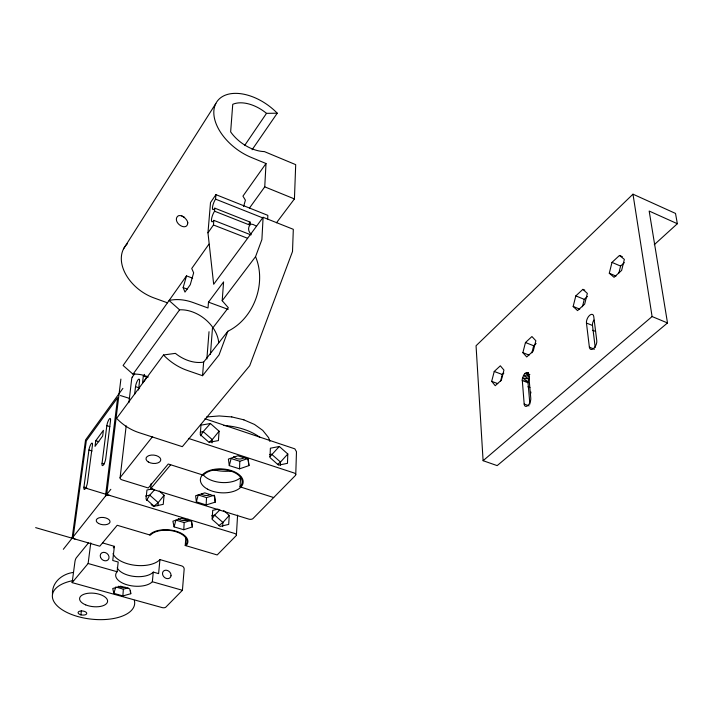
<?xml version="1.0" encoding="UTF-8"?>
<svg xmlns="http://www.w3.org/2000/svg" width="713" height="713" viewBox="0 0 713 713"><rect width="100%" height="100%" fill="white"/><g stroke="black" fill="none" stroke-linecap="round" stroke-linejoin="round"><path stroke-width="1.07" d="M529.884 404.102L528.03 382.747L529.331 377.614M295.761 474.582L296.474 451.712L294.843 448.851L204.881 418.727M239.541 468.842L239.809 461.293L247.83 458.512L248.971 465.598L239.541 468.842L229.292 465.616L228.401 459.092L237.884 455.776L248.213 459.056L248.971 465.598M287.802 453.994L287.473 463.325L278.56 465.152L269.977 457.559L270.387 448.219L279.309 446.481L287.802 453.994L280.503 462.06L277.428 464.537M276.484 222.777L294.433 198.927L295.699 164.65L264.38 151.593A31.541 19.34 36.6 0 1 230.647 131.878L232.741 104.321A31.541 19.34 36.6 0 1 266.502 113.349L277.25 113.198L252.09 149.748M280.369 465.313L280.503 462.06L271.626 454.217L269.55 454.627M183.794 529.732L192.394 526.925L191.316 521.221L181.539 518.324L172.903 521.185L174.088 526.88L183.794 529.732L184.159 522.558L190.424 520.499M206.146 504.947L215.264 502.13L214.658 496.096L204.8 492.879L195.62 495.758L196.36 501.792L206.146 504.947L206.52 497.603L214.256 495.196M267.669 218.936L267.856 215.362L215.932 194.649L210.513 202.563L207.964 232.821L213.677 284.282L263.106 217.296L293.319 229.319L292.499 251.546L249.702 365.733L182.314 446.677L139.062 432.657A41.568 31.194 36.8 0 1 116.62 418.371L163.509 354.985L175.398 353.363A31.72 22.62 37.5 0 0 203.642 362.106L227.848 331.251C253.908 318.568 266.822 283.266 255.548 256.671L261.894 239.568L263.106 217.296M249.488 208.036L264.746 186.851L266.011 163.518L251.181 157.386A44.001 26.978 36.6 0 1 216.342 102.583A44.001 26.978 36.6 0 1 277.25 113.198M236.422 534.91L237.581 515.125M273.685 497.54L240.023 486.836L240.62 476.525M223.695 510.526L229.256 515.437L228.695 524.411L220.112 526.39L212.091 519.322L212.724 510.33L218.089 509.135M222.652 526.622L222.919 522.442L229.256 515.437M219.087 431.187L218.428 440.581L208.998 442.327L200.228 434.591L200.986 425.171L210.406 423.513L219.087 431.187L212.269 439.609L209.283 442.185M122.868 595.943L130.773 593.715L129.73 588.849L120.684 586.211L112.743 588.492L113.884 593.35L122.868 595.943L123.367 589.188L128.153 587.824M218.704 342.695A31.72 22.62 37.5 0 0 212.973 327.713L228.32 307.722L222.198 300.726L223.588 281.902L208.49 302.152L208.018 307.989L193.303 302.606A44.251 31.55 37.5 0 0 169.07 300.503L179.587 309.816A31.72 22.62 37.5 0 1 212.554 327.115L210.433 354.441M212.028 442.889L212.269 439.609L203.214 431.615L200.255 432.149M206.868 358.942L209.025 331.705M163.509 354.985A44.251 31.55 37.5 0 0 187.261 370.421L202.537 375.706L203.642 362.106M84.909 487.888L234.702 533.476A3.11 1.631 3.4 0 1 236.101 535.73L217.189 554.955L185.22 545.472L185.852 537.762M88.474 542.905L76.336 557.789A2.905 0.74 -73.5 0 0 74.963 561.541L72.138 582.628L162.101 607.583A2.852 1.364 4.7 0 0 165.844 607.128L182.421 590.284L184.159 569.17A2.879 2.317 43.9 0 0 181.753 565.926L159.935 559.58A24.848 12.647 5.6 0 1 134.623 565.24A24.848 12.647 5.6 0 1 113.028 553.591M207.964 232.821L213.454 224.978L213.829 220.362A6.435 1.729 -69.5 0 1 211.458 219.729A6.435 1.729 -69.5 0 1 214.577 211.2L214.827 208.169A6.399 1.702 -69.4 0 1 212.465 207.608A6.399 1.702 -69.4 0 1 215.567 199.132L215.932 194.649M159.231 491.016L164.088 495.303L163.232 504.349L154.186 506.275L146.013 499.073L146.949 490.009L152.974 488.779M159.935 559.58L158.607 573.626L153.277 572.093A19.126 9.572 5.5 0 1 133.982 576.416A19.126 9.572 5.5 0 1 117.217 567.735M72.138 582.628L88.127 563.511L117.101 571.737A19.215 9.51 5.5 0 0 127.315 584.892A19.215 9.51 5.5 0 0 152.341 581.737L153.277 572.093M157.894 505.775L158.206 502.612L164.088 495.303M188.41 438.388L294.014 472.942A3.333 1.872 1.9 0 1 295.36 475.518L253.035 518.52A3.173 1.702 3 0 1 248.775 519.109L150.666 488.726L151.209 483.369M144.561 374.343L143.313 376.036L142.511 383.157L147.52 376.384M138.518 390.011L139.516 381.197A5.107 1.337 -71.5 0 0 137.974 379.904A5.107 1.337 -71.5 0 0 135.515 386.642L134.632 394.334M117.101 571.737L118.198 562.04L112.743 560.48L114.383 546.345L102.779 542.967M120.087 477.79L126.183 425.866M128.901 402.658L131.753 378.353L132.502 376.785M106.709 494.519L120.898 379.093M80.89 614.784L81.425 610.586M88.127 563.511L90.765 542.86M102.048 463.316L106.834 425.661A4.902 1.23 -72 0 1 109.178 419.208A4.902 1.23 -72 0 1 110.524 420.634L105.782 458.406A5 1.274 -72.4 0 1 103.394 464.965A5 1.274 -72.4 0 1 102.048 463.316L104.098 463.958M95.756 440.723L95.016 446.374L102.672 436.008L103.403 430.322L95.756 440.723L98.866 441.712M83.938 487.148L88.929 450.01A4.777 1.168 -72.3 0 1 91.202 443.744A4.777 1.168 -72.3 0 1 92.432 445.242L87.485 482.478A4.875 1.212 -72.7 0 1 85.168 488.86A4.875 1.212 -72.7 0 1 83.938 487.148L86.95 488.057M72.111 538.199L85.551 439.974L122.886 388.38M52.504 594.455C51.586 582.361 62.298 573.778 73.403 572.441M530.436 394.236L530.953 392.079M619.49 255.441L624.365 259.389L621.638 270.387L614.053 277.304L609.285 273.248L611.986 262.393L619.49 255.441L622.369 256.689M618.893 272.972L620.604 266.074L624.365 262.625M582.423 306.75L584.277 299.371L587.423 296.483M582.877 289.353L587.352 293.417L584.669 304.112L577.539 310.61L573.163 306.456L575.819 295.886L582.877 289.353L584.767 290.138M522.879 352.685L525.463 342.534L531.925 336.545L535.855 340.752L533.244 351.028L526.729 356.972L522.879 352.685L529.046 355.074M531.88 352.837L533.68 345.752L536.114 343.514M229.292 465.616L231.101 458.539L239.809 461.293M500.526 381.428L502.3 374.512L503.833 373.104M491.685 381.357L494.234 371.464L500.339 365.805L503.948 370.083L501.382 380.091L495.232 385.706L491.685 381.357L497.745 383.63M214.827 208.169L250.049 222.073L249.862 225.103C247.75 227.839 248.267 232.162 251.279 234.033M174.088 526.88L175.906 520.125L184.159 522.558M196.36 501.792L198.223 494.911L206.52 497.603M243.614 206.458L245.406 200.166L242.937 196.128L266.011 163.518M208.954 244.158L191.735 268.489L193.651 272.838L190.255 284.728L184.979 292.089L183.143 287.606L186.503 275.886L192.653 278.177M113.884 593.35L115.747 586.977M227.848 331.251L219.06 354.896L202.537 375.706M146.477 500.419L149.748 495.17L154.596 489.724M200.576 435.803L203.214 431.615L210.406 423.513M123.607 248.748L215.834 103.51M212.34 518.529L214.622 515.134L219.818 509.92M244.639 145.488L266.502 113.349M269.969 456.65L279.309 446.481M186.503 275.886L123.108 365.466L133.001 374.2A29.803 22.361 36.8 0 1 148.295 377.025M133.001 374.2L179.587 309.816M132.146 377.284L134.748 373.692M250.049 222.073L249.051 223.374M222.198 300.726L255.548 256.671M63.323 549.295L110.845 489.305M152.627 436.552L120.31 477.345A3.307 1.818 6.5 0 0 122.083 479.876L148.277 487.986L168.25 464.003L203.303 475.152A20.454 11.39 3.8 0 1 230.7 471.043A20.454 11.39 3.8 0 1 240.023 486.836M150.666 488.726L170.692 464.778M677.35 223.722L675.514 213.428L632.984 194.177L476.052 345.76L483.102 460.696L497.166 465.616L667.502 322.953L649.169 211.048L677.35 223.722L654.293 244.675M483.102 460.696L652.092 316.545L632.984 194.177M153.5 506.604L158.206 502.612L149.748 495.17L145.541 496.034M218.891 525.659L222.919 522.442L214.622 515.134L211.627 515.802M206.627 416.962L219.176 415.946L231.832 416.936M120.408 395.546L129.748 398.469M249.22 223.855L253.151 224.488L256.145 226.003M528.984 376.304L523.511 375.394L522.219 379.334L524.18 404.048A5.535 2.807 -68.1 0 0 527.861 405.554A5.535 2.807 -68.1 0 0 530.784 398.282L528.716 374.699L528.092 372.961L526.764 372.471L525.08 373.362L523.511 375.394L528.716 378.888L522.451 378.015L528.048 381.544L522.201 380.537L528.03 382.747M243.641 419.77L254.47 424.431L262.732 430.367L268.623 437.675L269.888 441.418M529.857 374.512L525.08 373.362L529.251 375.965M231.734 416.909L243.926 419.832M152.341 581.737L182.421 590.284M35.65 527.638L99.775 546.211L117.208 525.285L150.398 535.142A19.126 9.92 4.9 0 1 175.692 531.631A19.126 9.92 4.9 0 1 185.22 545.472M116.7 587.254L123.367 589.188M184.605 217.385L181.779 215.941M88.929 450.01L92.075 451.008M106.834 425.661L109.847 426.632M135.515 386.642L139.668 388.041M143.313 376.036L147.52 377.471M528.636 373.131L526.764 372.471L528.431 373.309M167.448 302.82L153.946 297.918A39.001 27.041 35.3 0 1 127.324 243.81M183.143 287.606L187.252 289.121M208.49 302.152L228.16 309.38M524.18 404.048L529.091 405.875M494.234 371.464L502.3 374.512M527.887 386.803L529.964 387.578M213.454 224.978L247.607 238.294M213.829 220.362L251.003 234.907M525.463 342.534L533.68 345.752M214.577 211.2L249.862 225.103M589.375 347.178A5.909 3.119 -65.7 0 0 593.626 348.452A5.909 3.119 -65.7 0 0 596.772 340.716L593.751 316.51A5.856 3.03 -65.3 0 0 589.562 315.396A5.856 3.03 -65.3 0 0 586.451 323.034L589.375 347.178L594.464 349.201M215.567 199.132L262.509 217.795M592.681 330.235L595.542 331.393M586.451 323.034L592.494 325.484L595.212 347.409M264.746 186.851L294.433 198.927M573.163 306.456L579.749 309.148M575.819 295.886L584.277 299.371M652.092 316.545L667.502 322.953M609.285 273.248L615.996 276.091M611.986 262.393L620.604 266.074M151.165 504.546L152.725 505.918M214.399 496.186L215.264 502.13M191.601 521.123L192.394 526.925M130.417 590.498L130.773 593.715M113.349 547.851A24.848 12.647 5.6 0 1 114.383 546.345M125.417 587.2A4.92 2.406 5.7 0 1 118.554 586.229M109.704 495.428A3.235 1.747 6.7 0 0 105.497 496.052L117.636 397.658L86.291 440.875L73.207 536.809A3.093 1.586 7.1 0 0 74.981 539.028M188.036 519.171A5.33 2.843 4.7 0 1 183.009 520.526A5.33 2.843 4.7 0 1 178.232 518.404M149.552 534.884A20.053 10.401 4.9 0 1 176.066 531.203A20.053 10.401 4.9 0 1 186.057 545.721M592.494 325.484A5.847 3.048 -65.2 0 1 593.849 320.075M134.338 600.346A41.345 19.75 6.2 0 1 104.036 619.579A41.345 19.75 6.2 0 1 55.391 603.813A41.345 19.75 6.2 0 1 73.287 580.551M223.766 425.492A48.823 27.976 3.9 0 1 260.013 437.443M240.834 477.46A21.328 12.014 3.8 0 1 221.164 482.487A21.328 12.014 3.8 0 1 202.911 474.421M230.379 471.07A27.691 15.838 3.9 0 1 213.374 469.707M210.112 494.653A5.481 3.012 4.2 0 1 201.458 493.966M244.202 457.407A5.704 3.262 3.4 0 1 238.703 458.976A5.704 3.262 3.4 0 1 233.712 456.561M187.804 222.821C187.225 231.324 174.73 224.39 176.53 218.026C178.607 211.85 187.421 218.463 187.804 222.821M81.024 614.829L80.016 614.508A4.34 2.032 6.3 0 1 78.528 611.781A4.34 2.032 6.3 0 1 83.795 611.201L84.811 611.522A4.34 2.032 6.3 0 1 86.282 614.25A4.34 2.032 6.3 0 1 81.024 614.829M171.013 575.73L170.986 574.651A4.652 3.77 43.5 0 0 166.69 570.284A4.652 3.77 43.5 0 0 162.546 573.1L162.573 574.188A4.652 3.77 43.5 0 0 166.869 578.564A4.652 3.77 43.5 0 0 171.013 575.73M100.595 557.53A4.733 3.895 39.4 0 0 108.198 559.705A4.733 3.895 39.4 0 0 105.114 552.513A4.733 3.895 39.4 0 0 100.595 557.53M98.572 523.458A6.934 3.636 6.6 0 0 109.909 522.397A6.934 3.636 6.6 0 0 100.952 517.451A6.934 3.636 6.6 0 0 98.572 523.458M85.703 604.882A14.082 6.729 6.2 0 0 107.565 601.62A14.082 6.729 6.2 0 0 87.494 593.359A14.082 6.729 6.2 0 0 85.703 604.882M207.528 489.145A21.443 11.943 3.8 0 0 242.723 484.261A21.443 11.943 3.8 0 0 215.032 469.207A21.443 11.943 3.8 0 0 207.528 489.145M148.331 461.971A7.415 4.189 5.8 0 0 160.585 460.714A7.415 4.189 5.8 0 0 151.254 455.081A7.415 4.189 5.8 0 0 148.331 461.971"/></g></svg>
